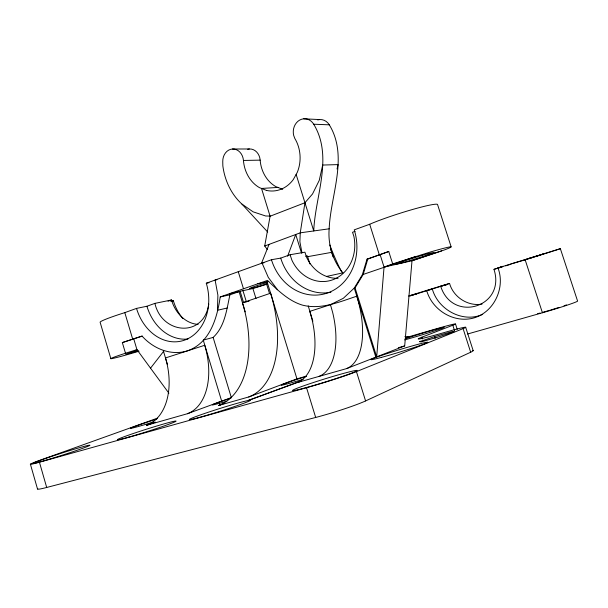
<?xml version="1.0" encoding="UTF-8"?>
<svg xmlns="http://www.w3.org/2000/svg" width="608" height="608" viewBox="0 0 608 608"><rect width="100%" height="100%" fill="white"/><g stroke="black" fill="none" stroke-linecap="round" stroke-linejoin="round"><path stroke-width="0.91" d="M317.657 119.913A12.669 11.043 -87.8 0 1 329.3 124.83C348.711 156.644 330.554 194.925 329.171 228.806C327.826 244.446 332.812 260.824 342.958 272.848L326.511 276.465M248.961 400.383L249.903 400.216A31.981 1.36 -17.5 0 1 212.481 413.615A31.981 1.36 -17.5 0 1 196.308 416.412A31.981 1.36 -17.5 0 1 247.433 400.649L297.228 382.576L346.613 368.592L404.692 345.906L412.004 260.764L441.666 250.899M329.3 124.83L313.713 124.214A13.011 11.24 -88.2 0 0 299.653 120.095A13.011 11.24 -88.2 0 0 293.702 135.493L294.842 138.502A33.356 28.386 88.8 0 1 297.342 172.216L296.142 174.435L304.95 202.738L300.253 232.826L299.896 241.855L301.994 252.92M208.802 304.053C203.71 338.36 161.872 334.24 154.896 303.377L171.555 299.957C174.8 312.003 185.06 323.684 198.132 324.368M267.284 249.424L264.708 246.004L270.096 216.228L261.524 188.45L259.426 187.629A33.356 28.386 88.8 0 1 243.443 160.451A12.441 10.359 87.9 0 0 232.522 149.013A12.441 10.359 87.9 0 0 222.756 161.568L222.847 165.9A59.196 50.388 88.8 0 0 241.961 204.121L267.702 232.028M221.677 401.143L203.262 340.1L213.127 337.425C224.892 326.564 226.662 309.654 229.915 294.827L240.114 291.27L252.905 288.534L266.92 284.194M388.748 251.499L367.802 259.016L363.166 274.542L355.064 287.865L376.686 356.843L384.051 267.079L392.684 263.925L388.748 251.499L367.004 259.183L362.36 274.725L354.259 288.063L356.805 296.195C339.279 301.933 321.009 309.996 302.328 305.094C288.253 300.778 277.909 290.176 267.406 280.432L220.225 296.917C217.102 318.318 209.889 343.254 187.097 350.968C170.574 355.931 153.14 348.544 142.036 336.057L122.337 342.585L125.491 353.233A33.782 1.094 -16.9 0 0 111.644 358.652A33.782 1.094 -16.9 0 0 139.095 351.188M337.06 168.986L338.056 164.601L322.688 165.049L319.261 180.348L312.535 193.96L304.95 202.738L270.096 216.228M287.607 256.226L295.731 234.506L301.5 253.103M261.448 263.416L269.07 244.386M296.142 174.435L293.276 179.58A33.356 28.386 88.8 0 1 266.41 190.388M150.533 368.159L163.78 351.128M301.545 380.927L297.228 382.576A65.444 34.808 72.2 0 0 311.965 319.139L309.784 311.357L330.463 304.699L343.33 298.285L354.259 288.063L355.064 287.865M37.833 488.612A32.878 1.938 -18.1 0 0 46.694 487.464L315.681 417.453A37.514 2.782 -17.2 0 0 365.583 400.93L470.66 352.237A36.571 2.166 -16.8 0 0 472.781 350.421M46.694 487.464L39.436 462.224L306.531 387.722A37.438 1.718 -17.2 0 0 356.44 371.602L463.098 328.624L470.66 352.237M467.552 334.012L542.427 312.77A28.014 1.186 -16.7 0 0 577.6 301.104L560.356 248.672L558.038 249.478M422.484 338.952L421.922 337.182L452.831 325.234L454.564 330.661M248.748 396.963A96.406 55.313 71.1 0 0 270.613 293.2L242.47 302.799A94.658 56.704 71.2 0 1 218.66 405.483L248.748 396.963L296.947 378.852L306.014 376.268M405.506 338.063L409.017 336.741A118.279 50.753 70.3 0 1 404.92 336.513M248.626 400.444L301.743 380.631M264.708 246.004L300.253 232.826L329.171 228.806M422.841 256.553L434.196 252.335L426.216 254.083L406.501 260.194L395.42 264.351L403.765 262.466L422.841 256.553L422.302 254.858M218.66 405.483L223.888 403.537M187.355 413.736A61.104 38.137 72.7 0 0 204.729 345.276L165.482 357.945A59.546 39.201 73 0 1 146.505 425.319L187.355 413.736L231.329 397.602L213.127 337.425M146.505 425.319L155.321 422.119M230.873 398.179A23.963 0.866 -17.4 0 0 219.154 402.086L215.513 403.408A23.963 0.866 -17.4 0 0 226.845 401.174M110.861 358.69L100.153 322.362A33.698 2.257 -16.6 0 1 124.815 312.626L136.519 308.4L146.931 306.25L154.896 303.377M338.078 278.297A37.156 32.771 80.9 0 1 306.698 257.518L304.92 252.183L290.084 254.729L280.706 258.104L271.442 259.73L206.294 283.222A46.208 36.936 78.9 0 1 184.703 340.085A46.208 36.936 78.9 0 1 136.519 308.4M451.136 246.81L437.524 204.432A39.254 3.124 -17.7 0 0 410.309 210.132A39.254 3.124 -17.7 0 0 369.694 224.268L354.251 229.847A50.342 43.837 80.8 0 1 327.818 292.858A50.342 43.837 80.8 0 1 271.442 259.73M355.064 231.352L352.518 232.264L353.841 236.162A38.076 33.318 80.9 0 1 333.336 279.566A38.076 33.318 80.9 0 1 291.908 260.201L290.084 254.729M168.051 301.211L171.555 299.957M171.616 301.393L173.371 300.77A43.966 35.918 78.8 0 0 182.795 318.524M157.335 418.205L39.892 460.294A32.817 1.193 -17.7 0 0 39.436 462.224M564.042 305.778L566.496 304.904M268.865 281.246L266.038 282.234L269.526 293.565M142.249 336.087L122.337 342.585M482.706 314.366C462.589 323.395 437.737 309.426 432.235 288.709L408.561 296.028M414.922 256.766L362.36 274.725L363.166 274.542M524.187 259.928L524.985 259.662M434.568 336.619L419.467 341.666L421.276 341.878L438.801 336.855L454.153 331.717L451.736 331.687L434.568 336.619L435.138 338.398M392.684 263.925L430.57 251.94A39.376 1.512 -17.4 0 1 444.182 250.01L412.004 260.764L384.051 267.079L380.167 254.79L379.384 254.95L369.694 224.268M542.138 254.387L543.195 254.022L540.026 254.957M416.07 293.93L417.149 293.58M554.017 250.777L557.217 249.751M526.384 259.206L538.551 255.413M540.717 254.843L536.568 256.15M553.212 251.036L542.64 254.38M414.496 294.432L410.354 295.731M559.018 307.435L550.65 310.019M125.491 353.233L136.944 349.646L168.895 393.194M426.626 290.358C431.726 308.91 451.47 322.088 470.615 318.698C492.913 314.716 505.955 288.602 497.99 267.968L560.356 248.672M432.235 288.709L449.57 283.45C453.37 297.114 468.016 306.668 482.076 304.068M440.625 286.079C452.42 323.502 506.221 307.025 493.977 269.344L502.877 266.304M449.57 283.45L441.294 286.049L446.675 284.833M505.666 265.863L510.089 264.48M410.324 295.86L446.568 284.498M525.54 259.738L510.895 263.978M527.341 259.175L541.758 254.653M137.507 350.109L125.81 354.259L138.449 350.854M531.65 257.686L528.709 258.59M409.556 295.845L411.084 295.374M411.844 295.138L417.574 293.413M524.506 259.859L525.608 259.532M426.74 290.708L432.341 289.051M493.977 269.344L502.132 266.973M405.422 337.79L434.864 329.217A35.902 1.11 -17 0 1 452.831 325.234M497.99 267.968L502.124 266.768M398.331 347.73L404.692 345.906M227.21 308.005L217.436 310.293L217.892 295.161L215.103 280.052L216.927 279.71M249.067 301.158L243.527 302.434L240.114 291.27M220.225 296.917L229.915 294.827M229.452 293.694L239.066 291.635L245.237 311.858M257.754 283.799L267.125 281.854L296.947 378.852M170.726 301.317L173.371 300.77M367.004 259.183L367.802 259.016M206.294 283.222L208.992 282.705M307.511 256.698L331.641 252.35M305.558 256.249L307.42 255.915L309.92 263.933M263.925 262.778L262.078 263.104L268.333 277.468L277.514 289.765M277.894 187.431L261.524 188.45L266.433 190.403M243.443 160.451L260.156 160.14A32.513 27.915 89.1 0 0 275.842 186.626L282.712 189.308M232.461 149.013L249.371 148.983M270.051 216.076L265.643 215.992L253.118 211.835L241.961 204.121M303.749 118.811L319.519 119.563M313.713 124.214C333.534 156.887 315.096 196.156 313.743 230.949L304.95 202.738M525.046 259.479L542.427 312.77M465.69 327.286L473.161 350.603M455.506 323.965L457.224 329.323M403.226 260.771L403.765 262.466M375.843 357.17L356.805 296.195A67.328 33.022 72 0 1 346.613 368.592M330.539 248.839L333.055 256.88M356.44 371.602L365.583 400.93M312.869 321.252L308.21 305.862M306.531 387.722L315.681 417.453M252.905 288.534L256.006 298.65M238.26 271.7L243.481 288.792M242.964 290.662L246.362 301.781M219.154 402.086L219.678 403.826M163.309 350.664L167.39 364.314M136.944 349.646L133.783 338.983L132.719 339.249L124.815 312.626M136.146 349.714L136.648 351.416M30.4 464.208L37.506 488.976M330.463 304.699L332.69 312.573A66.272 34.04 72.1 0 1 318.957 376.428M463.098 328.624A36.51 1.338 -17 0 0 444.38 332.515A45.737 1.558 -16.9 0 1 421.922 337.182M266.828 283.868A11.643 0.669 -17.1 0 1 249.622 288.587A11.643 0.669 -17.1 0 1 265.764 282.978M330.927 292.243A49.598 43.404 80.9 0 1 280.706 258.104M341.65 272.004A118.279 50.753 70.3 0 1 329.794 245.001M187.971 339.006A45.577 36.655 78.9 0 1 146.931 306.25M247.646 149.264A12.13 10.199 88.2 0 1 260.156 160.14M405.255 338.762A23.119 0.714 -17 0 1 437.562 328.822A23.119 0.714 -17 0 1 436.795 330.152A23.119 0.714 -17 0 1 404.594 339.895M303.179 379.263A23.112 0.874 -17.2 0 1 281.23 385.077A23.112 0.874 -17.2 0 1 306.516 376.405M153.163 422.074A25.908 0.874 -17.5 0 1 130.553 428.222A25.908 0.874 -17.5 0 1 156.75 419.117M549.792 310.278A20.368 0.866 -16.7 0 1 542.283 312.436M540.026 313.052A20.368 0.866 -16.7 0 1 537.578 313.698M381.634 357.329A29.625 1.178 -17 0 0 427.477 342.547A29.625 1.178 -17 0 0 389.416 352.838A29.625 1.178 -17 0 0 381.634 357.329M45.957 460.195A29.67 1.079 -17.7 0 0 89.893 445.292A29.67 1.079 -17.7 0 0 49.225 457.193A29.67 1.079 -17.7 0 0 45.957 460.195M128.531 437.182A30.848 1.231 -17.6 0 0 175.811 421.374A30.848 1.231 -17.6 0 0 135.782 432.676A30.848 1.231 -17.6 0 0 128.531 437.182M302.799 388.504A33.85 1.55 -17.2 0 0 356.387 371.131A33.85 1.55 -17.2 0 0 315.484 381.847A33.85 1.55 -17.2 0 0 302.799 388.504"/></g></svg>
